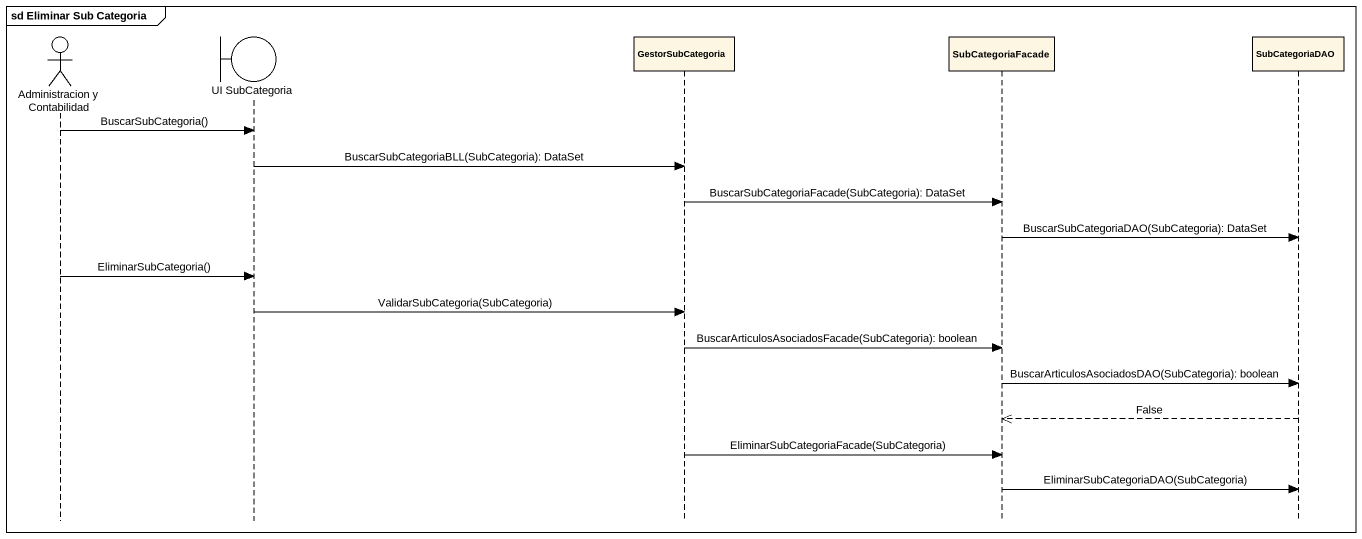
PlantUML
@startuml
mainframe sd Eliminar Sub Categoria
hide footbox
actor "Administracion y Contabilidad" as Administracion_y
boundary "UI SubCategoria" as UI_SubCategoria
participant GestorSubCategoria
participant SubCategoriaFacade
participant SubCategoriaDAO

Administracion_y -> UI_SubCategoria : BuscarSubCategoria()
UI_SubCategoria -> GestorSubCategoria : BuscarSubCategoriaBLL(SubCategoria): DataSet
GestorSubCategoria -> SubCategoriaFacade : BuscarSubCategoriaFacade(SubCategoria): DataSet
SubCategoriaFacade -> SubCategoriaDAO : BuscarSubCategoriaDAO(SubCategoria): DataSet
Administracion_y -> UI_SubCategoria : EliminarSubCategoria()
UI_SubCategoria -> GestorSubCategoria : ValidarSubCategoria(SubCategoria)
GestorSubCategoria -> SubCategoriaFacade : BuscarArticulosAsociadosFacade(SubCategoria): boolean
SubCategoriaFacade -> SubCategoriaDAO : BuscarArticulosAsociadosDAO(SubCategoria): boolean
SubCategoriaDAO -->> SubCategoriaFacade : False
GestorSubCategoria -> SubCategoriaFacade : EliminarSubCategoriaFacade(SubCategoria)
SubCategoriaFacade -> SubCategoriaDAO : EliminarSubCategoriaDAO(SubCategoria)
@enduml
